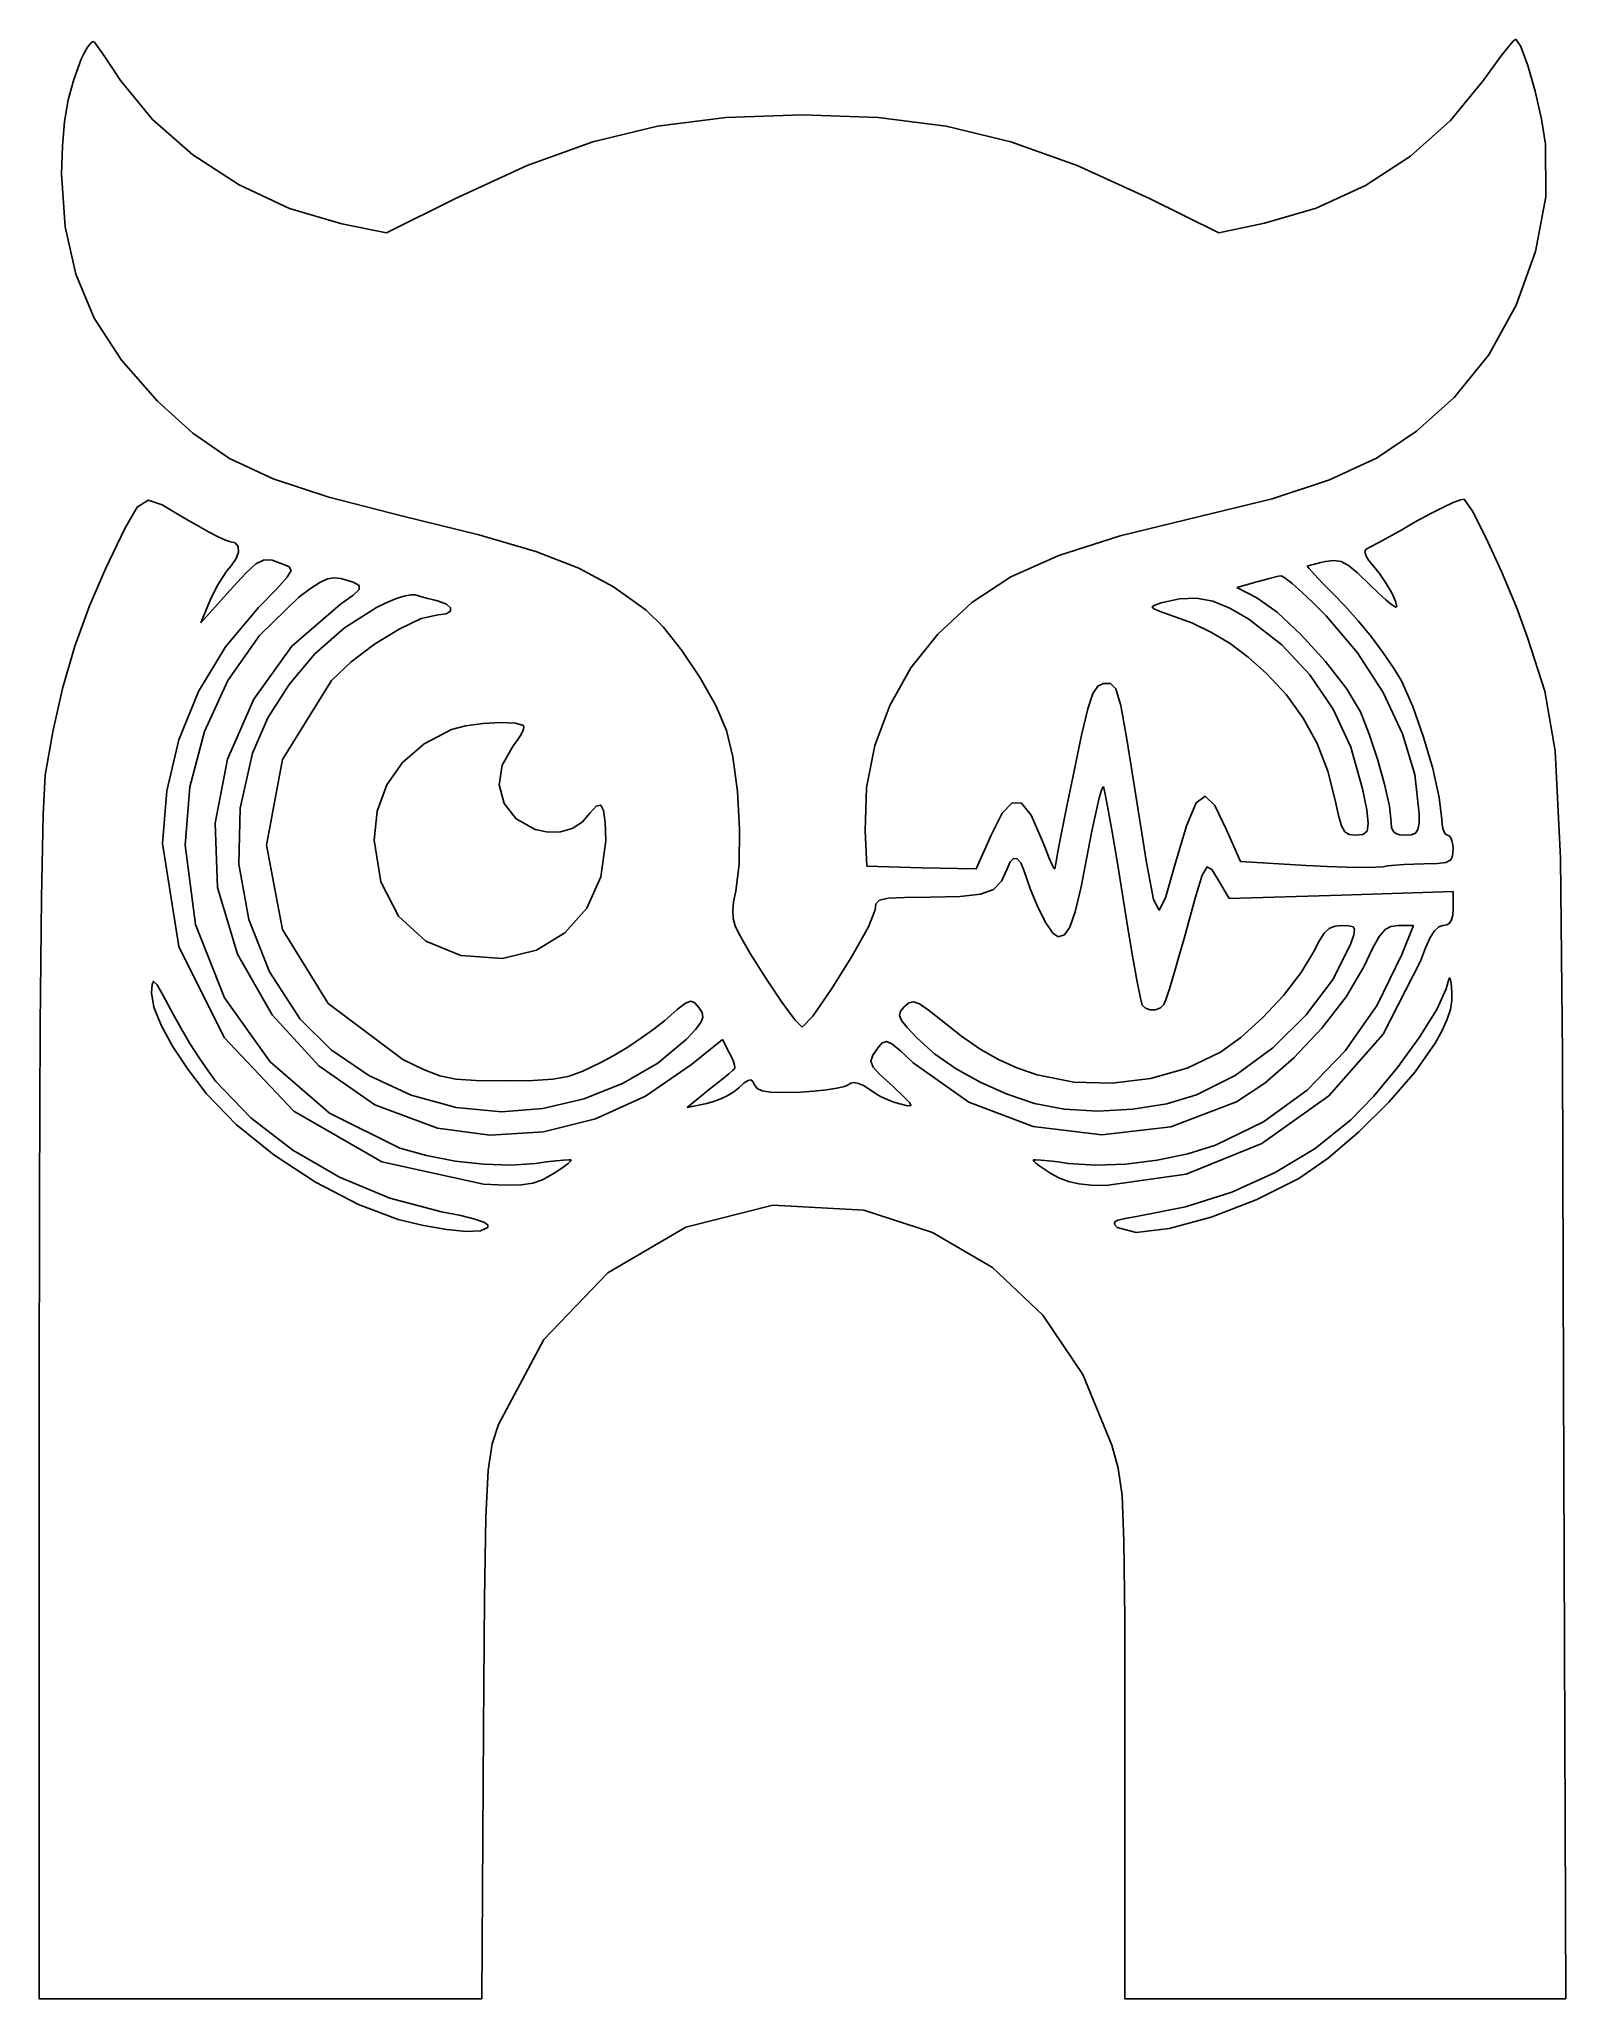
# Model space of a CAD drawing. Header units: millimetres. Extents: x 0 to 8.9, y 0 to 11.4.
import ezdxf

# ---------------------------------------------------------------- set-up
doc = ezdxf.new("R2010")
doc.units = ezdxf.units.MM
doc.layers.get('0').update_dxf_attribs({"linetype": 'CONTINUOUS'})

msp = doc.modelspace()

# ---------------------------------------------------------------- linework, layer by layer
at = {"color": 156}
for p, q in [((0.245291, 11.3275), (0.245291, 11.3275)), ((2.43086, 10.5131), (2.02847, 10.3119)), ((6.89021, 10.3119), (6.48367, 10.5131)), ((2.02847, 10.3119), (1.76664, 10.3642)), ((7.15617, 10.3684), (6.89021, 10.3119)), ((7.11069, 8.27373), (6.99491, 8.24068)), ((6.99491, 8.24068), (7.11069, 8.18141)), ((7.11069, 8.27373), (7.11069, 8.27373)), ((1.11345, 8.22413), (0.943956, 8.03533)), ((0.943956, 8.03533), (0.999077, 8.16762)), ((1.96922, 8.12493), (1.96922, 8.12493)), ((6.55256, 8.15111), (6.55256, 8.15111)), ((2.40881, 7.41246), (2.40881, 7.41246)), ((4.83277, 6.61458), (4.82314, 6.82128)), ((5.56038, 6.7951), (5.47218, 6.59804)), ((7.01559, 6.64076), (6.93289, 6.83094)), ((7.3987, 6.61733), (7.01559, 6.64076)), ((5.15387, 6.60358), (4.83277, 6.61458)), ((5.47218, 6.59804), (5.15387, 6.60358)), ((6.88467, 6.53464), (6.94944, 6.42578)), ((6.94944, 6.42578), (7.60539, 6.44507)), ((7.60539, 6.44507), (8.25722, 6.46575)), ((8.25722, 6.46575), (8.25722, 6.36655)), ((8.02707, 6.26731), (7.93612, 6.26731)), ((7.95817, 6.09921), (8.02707, 6.26731)), ((7.44418, 6.11572), (7.44418, 6.11572)), ((3.9908, 5.60172), (3.81028, 5.45564)), ((4.03077, 5.52178), (3.9908, 5.60172)), ((8.15248, 5.58105), (8.15248, 5.58105)), ((1.03215, 5.35644), (1.03215, 5.35644)), ((3.78411, 5.20485), (3.91502, 5.31096)), ((3.89848, 5.22827), (3.78411, 5.20485)), ((8.91589, 0), (8.90214, 3.60497)), ((0, 3.44372), (0, 0)), ((2.5852, 0), (2.59485, 1.57648)), ((6.34037, 1.4938), (6.34037, 0)), ((0, 0), (2.5852, 0)), ((6.34037, 0), (8.91589, 0))]:
    msp.add_line(p, q, dxfattribs=at)
for points in [[(8.62376, 11.4432), (8.60839, 11.4311), (8.57912, 11.3975), (8.53894, 11.3462), (8.49082, 11.2811), (8.43774, 11.2062)], [(8.7974, 10.83), (8.77378, 10.9761), (8.73648, 11.1389), (8.69362, 11.2901), (8.65333, 11.401), (8.62376, 11.4432)], [(0.323839, 11.4267), (0.313818, 11.4293), (0.299564, 11.4188), (0.282465, 11.3969), (0.263911, 11.3658), (0.245291, 11.3275)], [(0.475424, 11.2021), (0.434259, 11.2646), (0.395475, 11.3222), (0.362115, 11.371), (0.337222, 11.4072), (0.323839, 11.4267)], [(0.245291, 11.3275), (0.201381, 11.2081), (0.16951, 11.0892), (0.148156, 10.9628), (0.135797, 10.8207), (0.130914, 10.655)], [(1.76664, 10.3642), (1.46223, 10.4544), (1.16787, 10.5919), (0.896596, 10.768), (0.661437, 10.9743), (0.475424, 11.2021)], [(8.43774, 11.2062), (8.24161, 10.9683), (8.00844, 10.7605), (7.74518, 10.5879), (7.45878, 10.4555), (7.15617, 10.3684)], [(4.45657, 11.0009), (4.00963, 10.9856), (3.61117, 10.9355), (3.23361, 10.8443), (2.84937, 10.7056), (2.43086, 10.5131)], [(6.48367, 10.5131), (6.06132, 10.7056), (5.67528, 10.8443), (5.2977, 10.9355), (4.90075, 10.9856), (4.45657, 11.0009)], [(8.2641, 9.35136), (8.46574, 9.59973), (8.62644, 9.88971), (8.73965, 10.2034), (8.79882, 10.5228), (8.7974, 10.83)], [(0.130914, 10.655), (0.150879, 10.3478), (0.213243, 10.0703), (0.321712, 9.81381), (0.479988, 9.56971), (0.691776, 9.32931)], [(0.691776, 9.32931), (0.896718, 9.14192), (1.11158, 8.99534), (1.36646, 8.87549), (1.69146, 8.76827), (2.11667, 8.6596)], [(6.7758, 8.65547), (7.20006, 8.7596), (7.53662, 8.86967), (7.80987, 8.99727), (8.04423, 9.15397), (8.2641, 9.35136)], [(0.844737, 8.64856), (0.717803, 8.72492), (0.636246, 8.75182), (0.57268, 8.71117), (0.499721, 8.58494), (0.389985, 8.35505)], [(8.32196, 8.75743), (8.30146, 8.75401), (8.25814, 8.73696), (8.19696, 8.70852), (8.12288, 8.67096), (8.04086, 8.62651)], [(8.69266, 7.94992), (8.62739, 8.12743), (8.54056, 8.33417), (8.44929, 8.53291), (8.37071, 8.68641), (8.32196, 8.75743)], [(1.1107, 8.51076), (1.08793, 8.51782), (1.04566, 8.53744), (0.988163, 8.56732), (0.919757, 8.60513), (0.844737, 8.64856)], [(2.11667, 8.6596), (2.56823, 8.54816), (2.90147, 8.45107), (3.15182, 8.35458), (3.35474, 8.24494), (3.5457, 8.10839)], [(5.24895, 7.96918), (5.44743, 8.15367), (5.67429, 8.30303), (5.9546, 8.42878), (6.31341, 8.54243), (6.7758, 8.65547)], [(8.04086, 8.62651), (7.95851, 8.57895), (7.88351, 8.537), (7.82088, 8.50299), (7.77565, 8.47923), (7.75286, 8.46804)], [(1.12034, 8.36884), (1.14977, 8.41006), (1.16358, 8.44856), (1.16172, 8.48065), (1.14411, 8.50262), (1.1107, 8.51076)], [(7.75286, 8.46804), (7.74451, 8.45884), (7.74396, 8.44369), (7.75076, 8.4239), (7.76444, 8.4008), (7.78454, 8.37572)], [(0.389985, 8.35505), (0.293225, 8.13423), (0.208569, 7.8982), (0.136878, 7.65158), (0.079011, 7.39901), (0.035829, 7.14513)], [(0.999077, 8.16762), (1.01963, 8.21118), (1.04375, 8.25672), (1.06972, 8.3006), (1.09583, 8.33918), (1.12034, 8.36884)], [(1.42214, 8.37847), (1.36014, 8.40078), (1.31308, 8.40352), (1.26616, 8.37966), (1.20456, 8.3222), (1.11345, 8.22413)], [(1.28157, 8.12493), (1.38814, 8.23319), (1.44912, 8.3011), (1.47089, 8.34023), (1.45977, 8.36216), (1.42214, 8.37847)], [(7.51032, 8.39227), (7.47667, 8.38451), (7.44785, 8.37788), (7.42538, 8.37251), (7.41079, 8.36853), (7.40558, 8.36605)], [(7.40558, 8.36605), (7.41675, 8.35215), (7.44796, 8.31794), (7.49576, 8.26725), (7.55674, 8.20393), (7.62744, 8.13181)], [(7.77215, 8.25722), (7.70007, 8.32603), (7.64664, 8.36984), (7.60307, 8.39275), (7.56056, 8.39886), (7.51032, 8.39227)], [(7.78454, 8.37572), (7.82763, 8.32227), (7.86702, 8.26499), (7.89934, 8.20963), (7.92121, 8.16195), (7.92925, 8.12768)], [(1.76251, 8.29303), (1.72284, 8.29785), (1.68331, 8.29123), (1.63908, 8.27131), (1.58533, 8.23624), (1.51722, 8.18416)], [(1.75975, 8.14419), (1.83188, 8.19434), (1.86808, 8.22914), (1.8685, 8.25375), (1.83326, 8.27333), (1.76251, 8.29303)], [(7.25399, 8.30958), (7.23869, 8.3077), (7.21426, 8.30252), (7.18315, 8.29469), (7.14781, 8.28487), (7.11069, 8.27373)], [(7.51583, 8.0753), (7.4415, 8.14914), (7.37365, 8.21392), (7.31679, 8.26521), (7.27541, 8.29857), (7.25399, 8.30958)], [(7.92925, 8.12768), (7.92111, 8.12647), (7.89855, 8.14113), (7.86435, 8.16935), (7.82129, 8.20882), (7.77215, 8.25722)], [(0.720714, 6.7455), (0.745045, 7.05365), (0.816141, 7.35209), (0.931158, 7.63439), (1.08725, 7.89414), (1.28157, 8.12493)], [(1.51722, 8.18416), (1.28713, 7.96118), (1.10196, 7.69738), (0.965265, 7.40025), (0.880632, 7.07725), (0.851627, 6.73587)], [(1.0418, 6.48917), (1.0273, 6.86463), (1.10045, 7.23824), (1.25264, 7.58962), (1.47527, 7.89839), (1.75975, 8.14419)], [(1.96922, 8.12493), (1.78298, 8.00619), (1.61077, 7.85372), (1.45933, 7.67546), (1.33541, 7.47934), (1.24575, 7.27329)], [(2.19522, 8.19796), (2.16973, 8.19882), (2.13055, 8.1907), (2.08151, 8.17484), (2.02645, 8.1525), (1.96922, 8.12493)], [(2.33302, 8.16074), (2.30215, 8.16925), (2.27062, 8.17782), (2.24075, 8.18586), (2.21484, 8.19277), (2.19522, 8.19796)], [(2.33026, 8.08221), (2.37751, 8.08826), (2.40168, 8.1035), (2.40249, 8.12357), (2.3797, 8.1441), (2.33302, 8.16074)], [(6.55256, 8.15111), (6.51566, 8.13905), (6.50039, 8.12904), (6.50852, 8.11817), (6.54185, 8.10353), (6.60217, 8.08221)], [(7.06381, 8.056), (6.95377, 8.12053), (6.8541, 8.16111), (6.75833, 8.17894), (6.65998, 8.17521), (6.55256, 8.15111)], [(7.11069, 8.18141), (7.22997, 8.0967), (7.37074, 7.9651), (7.51252, 7.80915), (7.63477, 7.65141), (7.71701, 7.51445)], [(7.62744, 8.13181), (7.70242, 8.04749), (7.7782, 7.95471), (7.84929, 7.86054), (7.91019, 7.77206), (7.95542, 7.69634)], [(1.70739, 7.69909), (1.82125, 7.8072), (1.95879, 7.91074), (2.10169, 7.99855), (2.23162, 8.05943), (2.33026, 8.08221)], [(3.5457, 8.10839), (3.64483, 8.01094), (3.75369, 7.87329), (3.85983, 7.71408), (3.95082, 7.55196), (4.01422, 7.40558)], [(6.60217, 8.08221), (6.73133, 8.03421), (6.84758, 7.97908), (6.9559, 7.91362), (7.06123, 7.83468), (7.16855, 7.73906)], [(7.72943, 7.06519), (7.65941, 7.30808), (7.55626, 7.53085), (7.42154, 7.73126), (7.25686, 7.90705), (7.06381, 8.056)], [(8.06016, 6.92051), (8.03436, 7.1487), (7.963, 7.38733), (7.8501, 7.62735), (7.6997, 7.85969), (7.51583, 8.0753)], [(4.82314, 6.82128), (4.83197, 7.07336), (4.88055, 7.31882), (4.9673, 7.55302), (5.09063, 7.77135), (5.24895, 7.96918)], [(8.90214, 3.60497), (8.89675, 5.51403), (8.88455, 6.66037), (8.8541, 7.28666), (8.79395, 7.63562), (8.69266, 7.94992)], [(2.12356, 5.48598), (1.68856, 5.81152), (1.42005, 6.24455), (1.32743, 6.73612), (1.42007, 7.23729), (1.70739, 7.69909)], [(6.21496, 7.6798), (6.18192, 7.66545), (6.15346, 7.62219), (6.12387, 7.53236), (6.08747, 7.37831), (6.03857, 7.14237)], [(6.40514, 7.02663), (6.35229, 7.35503), (6.31637, 7.55181), (6.28786, 7.64971), (6.25723, 7.68146), (6.21496, 7.6798)], [(7.16855, 7.73906), (7.28422, 7.61541), (7.38274, 7.47847), (7.46354, 7.3295), (7.52601, 7.16974), (7.56955, 7.00045)], [(7.95542, 7.69634), (8.02173, 7.54686), (8.0854, 7.36834), (8.13948, 7.18367), (8.17702, 7.01574), (8.19108, 6.88742)], [(2.82774, 7.43589), (2.78152, 7.44999), (2.69615, 7.45345), (2.59199, 7.4475), (2.48942, 7.43342), (2.40881, 7.41246)], [(7.71701, 7.51445), (7.76793, 7.38534), (7.81639, 7.2393), (7.85731, 7.09346), (7.88559, 6.96495), (7.89615, 6.87091)], [(2.40881, 7.41246), (2.24922, 7.32924), (2.12231, 7.22029), (2.02999, 7.08832), (1.97419, 6.93604), (1.95682, 6.76617)], [(2.76848, 7.31601), (2.79224, 7.34779), (2.81136, 7.37746), (2.82454, 7.40322), (2.83044, 7.42329), (2.82774, 7.43589)], [(4.01422, 7.40558), (4.05184, 7.25164), (4.07768, 7.04915), (4.09023, 6.82991), (4.08797, 6.62576), (4.06936, 6.4685)], [(1.24575, 7.27329), (1.1731, 6.95289), (1.16692, 6.62501), (1.22491, 6.30203), (1.34474, 5.99631), (1.52411, 5.72022)], [(2.89664, 6.82819), (2.78581, 6.8899), (2.7148, 6.98025), (2.68639, 7.08853), (2.70336, 7.20403), (2.76848, 7.31601)], [(0.035829, 7.14513), (0.023636, 6.91535), (0.013692, 6.42881), (0.006262, 5.687), (0.00161, 4.69147), (0, 3.44372)], [(6.03857, 7.14237), (6.00463, 6.97504), (5.97513, 6.82794), (5.95184, 6.71008), (5.93657, 6.63045), (5.93108, 6.59804)], [(5.85251, 6.77855), (5.7929, 6.91231), (5.73739, 6.98104), (5.68246, 6.98454), (5.62463, 6.92263), (5.56038, 6.7951)], [(6.12676, 6.70691), (6.15036, 6.82855), (6.17229, 6.93294), (6.19125, 7.0137), (6.20591, 7.0645), (6.21496, 7.07898)], [(6.21496, 7.07898), (6.22418, 7.04339), (6.24214, 6.95197), (6.26665, 6.81537), (6.29552, 6.64424), (6.32658, 6.44924)], [(6.63113, 6.61458), (6.57839, 6.42976), (6.54125, 6.35738), (6.50789, 6.41863), (6.46647, 6.63465), (6.40514, 7.02663)], [(6.93289, 6.83094), (6.86554, 6.9689), (6.81002, 7.02188), (6.758, 6.98423), (6.70114, 6.85034), (6.63113, 6.61458)], [(7.56955, 7.00045), (7.58889, 6.90924), (7.60643, 6.84958), (7.62603, 6.81499), (7.65151, 6.79899), (7.68671, 6.7951)], [(7.68671, 6.7951), (7.73005, 6.79951), (7.75493, 6.81913), (7.76241, 6.86356), (7.75356, 6.94238), (7.72943, 7.06519)], [(3.21772, 6.92464), (3.17017, 6.87082), (3.11184, 6.83373), (3.04518, 6.81392), (2.97263, 6.81189), (2.89664, 6.82819)], [(3.30867, 6.76204), (3.30583, 6.87062), (3.2965, 6.93952), (3.2795, 6.97038), (3.25364, 6.96487), (3.21772, 6.92464)], [(7.89615, 6.87091), (7.8988, 6.84027), (7.9074, 6.81862), (7.92295, 6.80472), (7.94643, 6.79729), (7.97885, 6.7951)], [(7.97885, 6.7951), (8.01482, 6.79743), (8.03842, 6.8071), (8.05217, 6.82815), (8.05858, 6.86461), (8.06016, 6.92051)], [(8.19108, 6.88742), (8.19293, 6.85877), (8.19795, 6.8335), (8.20535, 6.81331), (8.21434, 6.79994), (8.22413, 6.7951)], [(1.95682, 6.76617), (1.99536, 6.52213), (2.09845, 6.32293), (2.25725, 6.17671), (2.46287, 6.09162), (2.70647, 6.07579)], [(2.70647, 6.07579), (2.90351, 6.12334), (3.06965, 6.22408), (3.1975, 6.36966), (3.27964, 6.55176), (3.30867, 6.76204)], [(5.93108, 6.59804), (5.92542, 6.60214), (5.91394, 6.62548), (5.89743, 6.66483), (5.87669, 6.71693), (5.85251, 6.77855)], [(8.22413, 6.7951), (8.23498, 6.791), (8.24412, 6.7795), (8.25113, 6.76177), (8.25563, 6.73901), (8.25722, 6.71241)], [(2.59485, 4.757), (2.00095, 4.8876), (1.48629, 5.18371), (1.08117, 5.61336), (0.815876, 6.1446), (0.720714, 6.7455)], [(0.851627, 6.73587), (0.912073, 6.27418), (1.08318, 5.84563), (1.34961, 5.47112), (1.696, 5.17155), (2.10702, 4.96782)], [(5.6527, 6.59804), (5.67043, 6.6386), (5.69093, 6.65793), (5.71235, 6.65629), (5.73285, 6.63394), (5.75056, 6.59116)], [(5.95037, 6.20116), (5.98763, 6.21354), (6.0196, 6.25853), (6.05058, 6.34791), (6.08486, 6.49344), (6.12676, 6.70691)], [(8.25722, 6.71241), (8.25493, 6.67469), (8.2435, 6.6504), (8.21614, 6.63643), (8.16602, 6.62967), (8.08634, 6.627)], [(5.20622, 6.43269), (5.37887, 6.43626), (5.49694, 6.45002), (5.57334, 6.47853), (5.62095, 6.52634), (5.6527, 6.59804)], [(5.75056, 6.59116), (5.79026, 6.47704), (5.83499, 6.37113), (5.87984, 6.28327), (5.91993, 6.22333), (5.95037, 6.20116)], [(6.68761, 6.19153), (6.75216, 6.42816), (6.7929, 6.56095), (6.82107, 6.60973), (6.84791, 6.59435), (6.88467, 6.53464)], [(7.84793, 6.61046), (7.80703, 6.60761), (7.73404, 6.60713), (7.63659, 6.60877), (7.52228, 6.61226), (7.3987, 6.61733)], [(8.08634, 6.627), (8.02846, 6.62621), (7.97165, 6.62395), (7.91994, 6.62044), (7.87736, 6.61587), (7.84793, 6.61046)], [(2.32613, 5.0836), (1.96065, 5.22104), (1.63374, 5.44798), (1.36113, 5.74676), (1.15857, 6.09971), (1.0418, 6.48917)], [(4.06936, 6.4685), (4.05586, 6.40488), (4.05036, 6.35311), (4.05326, 6.30847), (4.06497, 6.26628), (4.08587, 6.22184)], [(4.88237, 6.35963), (4.88616, 6.3937), (4.90668, 6.41513), (4.95769, 6.42683), (5.05295, 6.43171), (5.20622, 6.43269)], [(6.32658, 6.44924), (6.35766, 6.2529), (6.38676, 6.07944), (6.4119, 5.93953), (6.43108, 5.84381), (6.44232, 5.80291)], [(4.45657, 5.67337), (4.51832, 5.73787), (4.6261, 5.8943), (4.74559, 6.08712), (4.84246, 6.26075), (4.88237, 6.35963)], [(8.25722, 6.36655), (8.25516, 6.32817), (8.24866, 6.30005), (8.23727, 6.2812), (8.22052, 6.27062), (8.19796, 6.26731)], [(4.08587, 6.22184), (4.15314, 6.10394), (4.24395, 5.96032), (4.3382, 5.82079), (4.41577, 5.7152), (4.45657, 5.67337)], [(6.56911, 5.80566), (6.57971, 5.83349), (6.59872, 5.89268), (6.62427, 5.97653), (6.65452, 6.07838), (6.68761, 6.19153)], [(7.60539, 6.26731), (7.56627, 6.26358), (7.53416, 6.25007), (7.50548, 6.22326), (7.47668, 6.17964), (7.44418, 6.11572)], [(7.6605, 6.1626), (7.677, 6.21264), (7.68199, 6.2435), (7.67321, 6.25982), (7.64843, 6.26621), (7.60539, 6.26731)], [(7.93612, 6.26731), (7.89457, 6.2626), (7.86003, 6.24354), (7.82628, 6.20272), (7.78711, 6.13273), (7.73631, 6.02615)], [(8.19796, 6.26731), (8.17402, 6.25996), (8.14968, 6.23693), (8.12423, 6.19678), (8.09692, 6.13803), (8.06704, 6.05924)], [(6.75929, 5.27787), (6.98518, 5.39198), (7.20412, 5.55338), (7.40023, 5.7462), (7.55765, 5.95456), (7.6605, 6.1626)], [(6.87091, 4.98436), (7.15002, 5.12041), (7.40444, 5.30614), (7.62804, 5.53532), (7.81467, 5.80175), (7.95817, 6.09921)], [(7.44418, 6.11572), (7.37037, 5.99316), (7.26646, 5.85949), (7.14502, 5.72839), (7.01862, 5.61356), (6.89984, 5.5287)], [(8.06704, 6.05924), (7.84874, 5.63338), (7.53207, 5.27299), (7.14073, 4.99463), (6.69839, 4.81481), (6.22875, 4.75008)], [(7.73631, 6.02615), (7.6322, 5.85013), (7.49144, 5.66794), (7.32832, 5.49495), (7.15713, 5.3465), (6.99216, 5.23794)], [(8.21725, 5.89802), (8.22876, 5.94086), (8.23623, 5.96128), (8.24126, 5.95834), (8.24542, 5.93113), (8.25031, 5.87872)], [(0.655948, 5.87456), (0.658946, 5.92383), (0.66803, 5.94096), (0.688292, 5.92091), (0.724826, 5.85866), (0.782726, 5.74918)], [(0.977029, 5.28479), (0.867966, 5.42841), (0.778879, 5.56363), (0.712216, 5.68602), (0.670423, 5.79114), (0.655948, 5.87456)], [(7.6605, 5.1332), (7.79342, 5.26883), (7.93269, 5.43773), (8.06117, 5.61531), (8.16173, 5.77694), (8.21725, 5.89802)], [(8.25031, 5.87872), (8.25033, 5.82977), (8.24148, 5.77751), (8.22283, 5.71996), (8.19348, 5.65513), (8.15248, 5.58105)], [(0.782726, 5.74918), (0.828509, 5.6664), (0.880445, 5.57939), (0.934431, 5.49449), (0.986367, 5.41805), (1.03215, 5.35644)], [(3.853, 5.78915), (3.82997, 5.81671), (3.80667, 5.82616), (3.77491, 5.81424), (3.72648, 5.77771), (3.65319, 5.71334)], [(3.78135, 5.60447), (3.83311, 5.66006), (3.86411, 5.70024), (3.87639, 5.73109), (3.87201, 5.7587), (3.853, 5.78915)], [(5.05188, 5.79328), (5.02998, 5.76669), (5.02382, 5.74196), (5.03591, 5.71232), (5.06877, 5.67105), (5.12491, 5.61139)], [(5.26549, 5.71609), (5.19141, 5.77585), (5.14088, 5.81014), (5.10603, 5.82227), (5.07899, 5.81555), (5.05188, 5.79328)], [(6.44232, 5.80291), (6.46146, 5.78402), (6.48894, 5.77511), (6.51952, 5.77593), (6.54799, 5.78621), (6.56911, 5.80566)], [(1.52411, 5.72022), (1.7051, 5.54114), (1.92557, 5.39149), (2.1731, 5.27723), (2.43525, 5.2043), (2.69958, 5.17867)], [(3.65319, 5.71334), (3.59186, 5.66428), (3.51776, 5.61085), (3.43699, 5.55728), (3.35561, 5.50782), (3.27973, 5.46668)], [(5.12491, 5.61139), (5.22858, 5.51901), (5.35526, 5.43108), (5.49889, 5.35102), (5.65335, 5.28228), (5.81258, 5.22827)], [(5.82909, 5.39641), (5.71055, 5.43693), (5.60174, 5.48513), (5.49584, 5.54503), (5.38602, 5.62067), (5.26549, 5.71609)], [(2.69958, 5.17867), (2.9412, 5.19888), (3.18196, 5.25633), (3.41009, 5.34625), (3.61382, 5.46389), (3.78135, 5.60447)], [(4.0597, 5.42946), (4.06184, 5.43762), (4.06002, 5.45265), (4.05424, 5.47284), (4.04449, 5.49645), (4.03077, 5.52178)], [(4.89892, 5.55487), (4.86787, 5.51006), (4.85694, 5.47583), (4.87034, 5.44127), (4.91232, 5.39547), (4.98711, 5.32751)], [(5.10427, 5.4653), (5.0296, 5.53641), (4.98019, 5.57701), (4.94759, 5.59102), (4.92332, 5.58234), (4.89892, 5.55487)], [(6.89984, 5.5287), (6.70355, 5.4353), (6.4894, 5.37418), (6.26632, 5.34653), (6.04324, 5.35354), (5.82909, 5.39641)], [(8.15248, 5.58105), (8.03618, 5.41398), (7.88283, 5.23574), (7.70798, 5.06193), (7.52719, 4.90816), (7.35598, 4.79005)], [(2.72025, 5.36056), (2.55249, 5.36183), (2.43421, 5.36938), (2.34014, 5.38884), (2.24501, 5.42583), (2.12356, 5.48598)], [(3.81028, 5.45564), (3.54017, 5.2701), (3.24916, 5.13814), (2.94479, 5.06175), (2.6346, 5.04291), (2.32613, 5.0836)], [(3.27973, 5.46668), (3.17591, 5.41754), (3.08974, 5.38646), (2.99954, 5.36934), (2.88361, 5.36207), (2.72025, 5.36056)], [(3.91502, 5.31096), (3.95745, 5.34432), (3.99551, 5.37509), (4.02683, 5.40104), (4.04902, 5.41992), (4.0597, 5.42946)], [(6.99216, 5.23794), (6.60996, 5.09251), (6.20658, 5.04591), (5.80552, 5.09475), (5.43026, 5.23567), (5.10427, 5.4653)], [(2.09737, 4.55164), (1.86404, 4.63782), (1.61451, 4.76804), (1.3696, 4.92849), (1.15017, 5.10535), (0.977029, 5.28479)], [(1.03215, 5.35644), (1.23663, 5.14464), (1.48099, 4.95652), (1.75486, 4.79823), (2.04784, 4.67592), (2.34956, 4.59574)], [(4.08587, 5.32059), (4.05713, 5.29698), (4.02092, 5.27482), (3.98033, 5.25523), (3.93848, 5.23934), (3.89848, 5.22827)], [(4.17823, 5.33714), (4.16822, 5.35725), (4.15643, 5.36605), (4.14041, 5.36314), (4.1177, 5.34812), (4.08587, 5.32059)], [(4.44694, 5.29442), (4.34372, 5.29212), (4.27039, 5.29418), (4.22181, 5.30166), (4.1928, 5.31563), (4.17823, 5.33714)], [(4.72528, 5.33714), (4.70283, 5.327), (4.65867, 5.31694), (4.59791, 5.30766), (4.52563, 5.29991), (4.44694, 5.29442)], [(4.84657, 5.31096), (4.81331, 5.33234), (4.78462, 5.34538), (4.76043, 5.35035), (4.74067, 5.34751), (4.72528, 5.33714)], [(5.02571, 5.22552), (4.99134, 5.23573), (4.95313, 5.25064), (4.91419, 5.26898), (4.87763, 5.28951), (4.84657, 5.31096)], [(4.98711, 5.32751), (5.05053, 5.26755), (5.08464, 5.23187), (5.0909, 5.21597), (5.07077, 5.21536), (5.02571, 5.22552)], [(5.81258, 5.22827), (5.98537, 5.19455), (6.18232, 5.18363), (6.38754, 5.19455), (6.58516, 5.22629), (6.75929, 5.27787)], [(6.40927, 4.56819), (6.69524, 4.6251), (6.96599, 4.71091), (7.21889, 4.82477), (7.45127, 4.96582), (7.6605, 5.1332)], [(2.10702, 4.96782), (2.26259, 4.92398), (2.4288, 4.89225), (2.59647, 4.87347), (2.7564, 4.86852), (2.89939, 4.87825)], [(6.01239, 4.87825), (6.16821, 4.86773), (6.34454, 4.87473), (6.52881, 4.89761), (6.70846, 4.9347), (6.87091, 4.98436)], [(2.99861, 4.81623), (2.93903, 4.78334), (2.88208, 4.76283), (2.81456, 4.75284), (2.72322, 4.75151), (2.59485, 4.757)], [(2.89939, 4.87825), (2.96203, 4.88701), (3.0172, 4.89346), (3.06171, 4.8976), (3.09241, 4.89941), (3.1061, 4.89892)], [(3.1061, 4.89892), (3.10378, 4.89151), (3.08989, 4.87835), (3.06641, 4.86062), (3.03532, 4.83952), (2.99861, 4.81623)], [(5.80566, 4.89892), (5.8195, 4.89941), (5.85046, 4.8976), (5.89518, 4.89346), (5.95028, 4.88701), (6.01239, 4.87825)], [(5.90765, 4.81902), (5.8727, 4.842), (5.84338, 4.86241), (5.82133, 4.87932), (5.8082, 4.8918), (5.80566, 4.89892)], [(6.22875, 4.75008), (6.14322, 4.75222), (6.07245, 4.75926), (6.01234, 4.77212), (5.95877, 4.79173), (5.90765, 4.81902)], [(7.35598, 4.79005), (7.1079, 4.66473), (6.84515, 4.56435), (6.60032, 4.49796), (6.40603, 4.47463), (6.2949, 4.50342)], [(2.34956, 4.59574), (2.46272, 4.57332), (2.54414, 4.55353), (2.59611, 4.53572), (2.62097, 4.51924), (2.62103, 4.50342)], [(2.68304, 3.35414), (2.9467, 3.8494), (3.32121, 4.23908), (3.77722, 4.50627), (4.28535, 4.63402), (4.81623, 4.60541)], [(4.81623, 4.60541), (5.21796, 4.47536), (5.56736, 4.26952), (5.86072, 3.99144), (6.09436, 3.6447), (6.26456, 3.23288)], [(2.62103, 4.50342), (2.57702, 4.48489), (2.49385, 4.4815), (2.38032, 4.49221), (2.24523, 4.51594), (2.09737, 4.55164)], [(6.2949, 4.50342), (6.27954, 4.52207), (6.28018, 4.53615), (6.29995, 4.54738), (6.34194, 4.55748), (6.40927, 4.56819)], [(2.59485, 1.57648), (2.60058, 2.33629), (2.60863, 2.81281), (2.62263, 3.08718), (2.64622, 3.24057), (2.68304, 3.35414)], [(6.26456, 3.23288), (6.30155, 3.09964), (6.32399, 2.93921), (6.33552, 2.6715), (6.33976, 2.21639), (6.34037, 1.4938)]]:
    msp.add_lwpolyline(points, dxfattribs=at)

doc.saveas('drawing.dxf')
